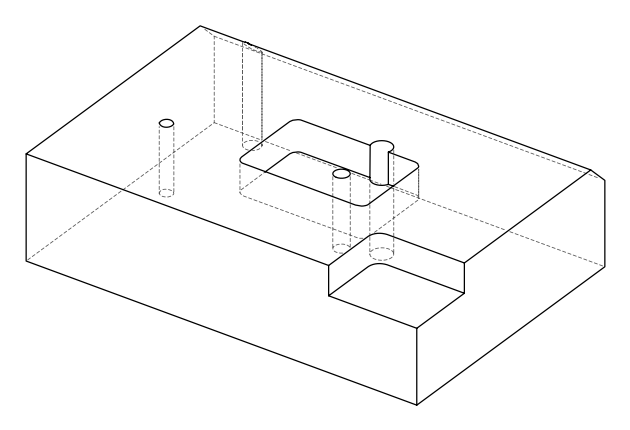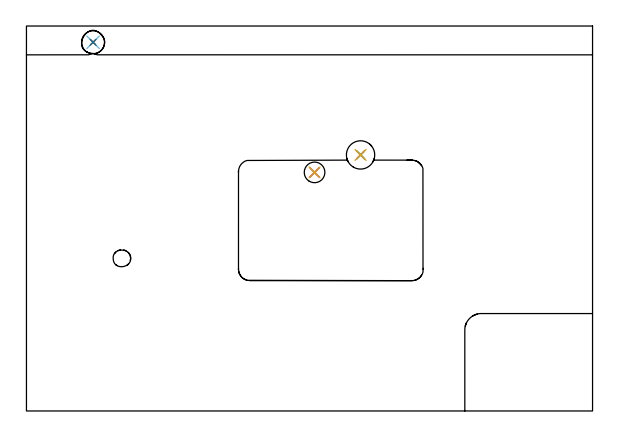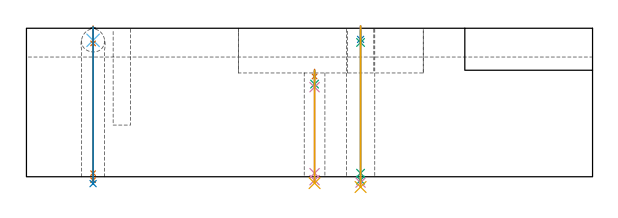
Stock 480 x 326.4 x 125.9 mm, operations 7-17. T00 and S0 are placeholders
(PLAN: 17 operations, 13 tool changes, 83.6 min)
(1 AREA_MILL | FG_CHAMFER_SURFACE | UGT0205_001 | 34.5 min | 142621 mm3)
(2 MILL_CORNER_NOTCH_RECTANGULAR | CORNER_NOTCH_RECTANGULAR | NXT0201_012 | Follow Part, ap 4, ae 75% | 17.36 min | 317010 mm3)
(3 MILL_RECTANGULAR_POCKET | POCKET_RECTANGULAR_STRAIGHT | NXT0201_012 | Follow Part, ap 4, ae 75% | 26.56 min | 603957 mm3)
(4 MILL_BLIND_HOLE_FROM_SOLID_MATERIAL | STEP1POCKET | NXT0201_011 | Spiral | 1.19 min | 13919 mm3)
(5 SPOT_DRILL | STEP1HOLE | NXT0321_9005460120000 | 0.05 min | 170 mm3)
(6 SPOT_DRILL_1 | STEP1HOLE_1 | NXT0321_9005460120000 | 0.05 min | 14 mm3)
(7 SPOT_DRILL_2 | STEP1HOLE_2 | NXT0321_9005460120000 | 0.06 min | 185 mm3)
(8 DRILL_BLIND_HOLE_INTO_CENTER | STEP1HOLE | UGT0301_185 | 0.05 min | 161 mm3)
(9 GUN_DRILL_THROUGH_HOLE | STEP1HOLE | UGT0307_002 | 0.57 min | 3271 mm3)
(10 SPADE_DRILL_TO_ENLARGE_THROUGH_HOLE | STEP1HOLE | UGT0306_006 | 0.53 min | 18912 mm3)
(11 DRILL_TO_ENLARGE_THROUGH_HOLE | STEP1HOLE | UGT0301_057 | 0.55 min | 29685 mm3)
(12 DRILL_BLIND_HOLE_INTO_CENTER_1 | STEP1HOLE_1 | UGT0301_185 | 0.05 min | 82 mm3)
(13 GUN_DRILL_THROUGH_HOLE_1 | STEP1HOLE_1 | UGT0307_002 | 0.61 min | 3203 mm3)
(14 SPADE_DRILL_TO_ENLARGE_THROUGH_HOLE_1 | STEP1HOLE_1 | UGT0306_010 | 0.53 min | 31348 mm3)
(15 DRILL_BLIND_HOLE_INTO_CENTER_2 | STEP1HOLE_2 | UGT0301_185 | 0.05 min | 164 mm3)
(16 GUN_DRILL_THROUGH_HOLE_2 | STEP1HOLE_2 | UGT0307_002 | 0.46 min | 2165 mm3)
(17 SPADE_DRILL_TO_ENLARGE_THROUGH_HOLE_2 | STEP1HOLE_2 | UGT0306_008 | 0.39 min | 18570 mm3)
(TOOL UGT0205_001 | Chamfer Mill 20 x 3 x 45 deg. | D20 FL50 Z2)
(TOOL NXT0201_012 | ENDMILL 16mm [2P460-1600-NA 1630] | D16 FL38 Z6)
(TOOL NXT0201_011 | ENDMILL 12mm [2P460-1200-NA 1630] | D12 FL38 Z6)
(TOOL NXT0321_9005460120000 | NC Spot Drill, 142deg, 12mm, Carbide, Uncoated | D12 PA142 FL30 Z2)
(TOOL UGT0301_185 | Twist Drill 6.3 mm | D6.3 PA118 FL61 Z2)
(TOOL UGT0307_002 | Gun Drill 6 mm | D6 PA130 FL24 Z1)
(TOOL UGT0306_006 | Spade Drill 15.5mm | D15.5 PA132 FL10 Z2)
(TOOL UGT0301_057 | Twist Drill 24 mm | D24 PA118 FL160 Z2)
(TOOL UGT0306_010 | Spade Drill 19.5mm | D19.5 PA132 FL10 Z2)
(TOOL UGT0306_008 | Spade Drill 17.5mm | D17.5 PA132 FL10 Z2)
(OP 7 SPOT_DRILL_2)
G17 G21 G94 G90
T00 M6
G54
G17 G0 G90 X244.3 Y202.3 S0 M3
G43 Z135.9 H0
G94 G81 G98 Z85. F250. R91.
G80
M5
M2
(OP 8 DRILL_BLIND_HOLE_INTO_CENTER)
G17 G21 G94 G90
T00 M6
G54
G17 G0 G90 X283.3 Y217.1 S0 M3
G43 Z135.9 H0
G94 G81 G98 Z116.45 F250. R127.9
G80
M5
M2
(OP 9 GUN_DRILL_THROUGH_HOLE)
G17 G21 G94 G90
T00 M6
G54
G17 G0 G90 X283.3 Y217.1 M8
G43 Z135.9 H0
Z124.013
S716 M3
G94 G1 Z113.854 F125. M26
G4 X.084
Z3. F250.
G4 X.084
Z-2.899 F125.
G4 X.084
M5
M9
G0 Z124.013
Z135.9
M2
(OP 10 SPADE_DRILL_TO_ENLARGE_THROUGH_HOLE)
G17 G21 G94 G90
T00 M6
G54
G17 G0 G90 X283.3 Y217.1 S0 M3
G43 Z135.9 H0
G94 G73 G98 Z-4.951 F250. Q14.539 R127.9
G80
M5
M2
(OP 11 DRILL_TO_ENLARGE_THROUGH_HOLE)
G17 G21 G94 G90
T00 M6
G54
G17 G0 G90 X283.3 Y217.1 S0 M3
G43 Z135.9 H0
G94 G73 G98 Z-8.71 F250. Q22.435 R127.9
G80
M5
M2
(OP 12 DRILL_BLIND_HOLE_INTO_CENTER_1)
G17 G21 G94 G90
T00 M6
G54
G17 G0 G90 X56.5 Y312.6 S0 M3
G43 Z135.9 H0
G94 G81 G98 Z115.65 F250. R127.1
G80
M5
M2
(OP 13 GUN_DRILL_THROUGH_HOLE_1)
G17 G21 G94 G90
T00 M6
G54
G17 G0 G90 X56.5 Y312.6 M8
G43 Z135.9 H0
Z127.743
S716 M3
G94 G1 Z113.054 F125. M26
G4 X.084
Z3. F250.
G4 X.084
Z-2.899 F125.
G4 X.084
M5
M9
G0 Z127.743
Z135.9
M2
(OP 14 SPADE_DRILL_TO_ENLARGE_THROUGH_HOLE_1)
G17 G21 G94 G90
T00 M6
G54
G17 G0 G90 X56.5 Y312.6 S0 M3
G43 Z135.9 H0
G94 G73 G98 Z-5.841 F250. Q18.706 R127.1
G80
M5
M2
(OP 15 DRILL_BLIND_HOLE_INTO_CENTER_2)
G17 G21 G94 G90
T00 M6
G54
G17 G0 G90 X244.3 Y202.3 S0 M3
G43 Z135.9 H0
G94 G81 G98 Z78.55 F250. R90.
G80
M5
M2
(OP 16 GUN_DRILL_THROUGH_HOLE_2)
G17 G21 G94 G90
T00 M6
G54
G17 G0 G90 X244.3 Y202.3 M8
G43 Z135.9 H0
Z89.593
S716 M3
G94 G1 Z75.954 F125. M26
G4 X.084
Z3. F250.
G4 X.084
Z-2.899 F125.
G4 X.084
M5
M9
G0 Z89.593
Z135.9
M2
(OP 17 SPADE_DRILL_TO_ENLARGE_THROUGH_HOLE_2)
G17 G21 G94 G90
T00 M6
G54
G17 G0 G90 X244.3 Y202.3 S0 M3
G43 Z135.9 H0
G94 G73 G98 Z-5.396 F250. Q15.566 R90.
G80
M5
M2
